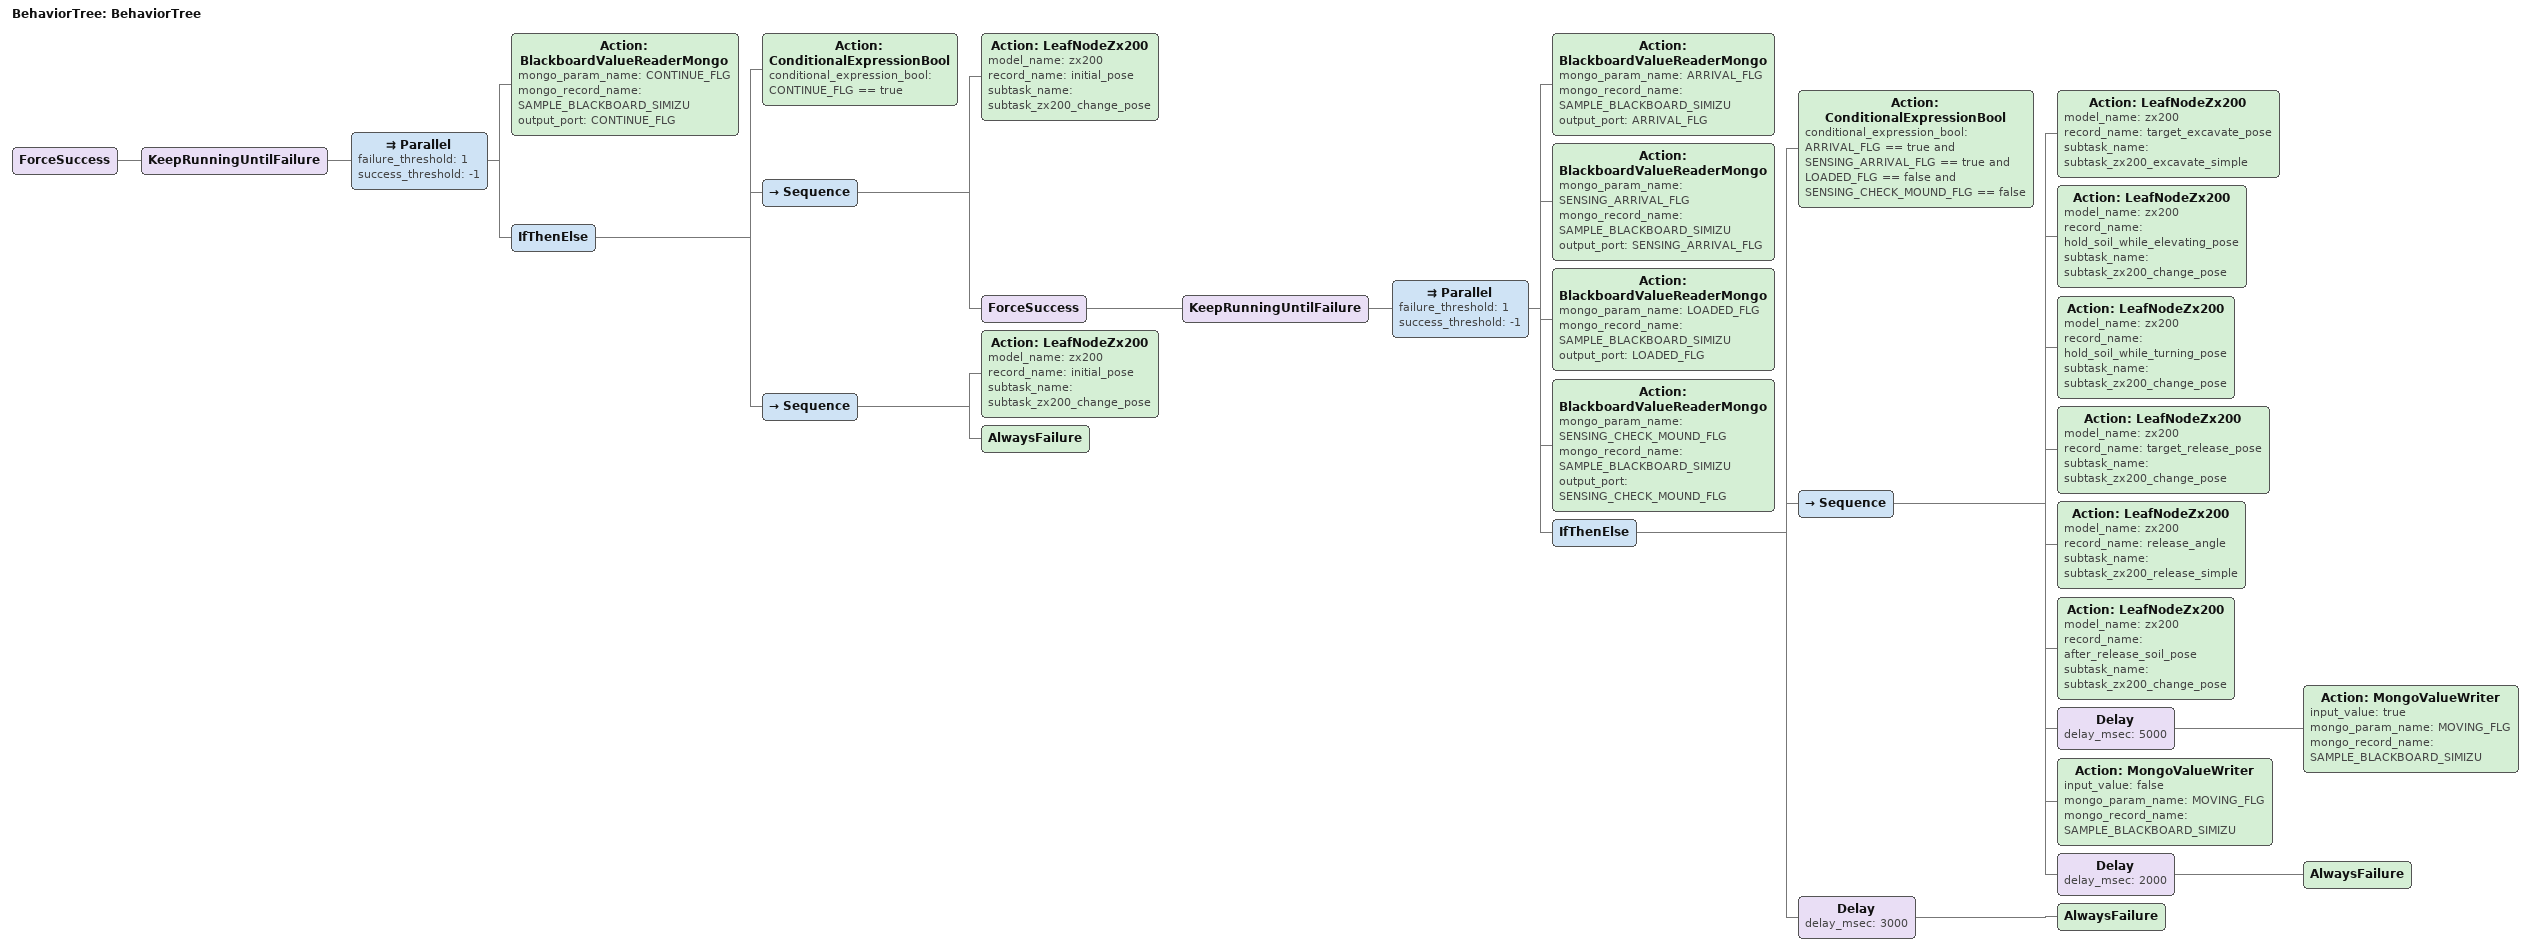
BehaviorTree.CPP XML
<?xml version="1.0"?>
<root main_tree_to_execute="BehaviorTree">
    <BehaviorTree ID="BehaviorTree">
        <ForceSuccess>
            <KeepRunningUntilFailure>
                <Parallel failure_threshold="1" success_threshold="-1">
                    <Action ID="BlackboardValueReaderMongo" mongo_param_name="CONTINUE_FLG" mongo_record_name="SAMPLE_BLACKBOARD_SIMIZU" output_port="CONTINUE_FLG"/>
                    <IfThenElse>
                        <Action ID="ConditionalExpressionBool" conditional_expression_bool="CONTINUE_FLG == true"/>
                        <Sequence>
                            <Action  model_name="zx200" ID="LeafNodeZx200" record_name="initial_pose" subtask_name="subtask_zx200_change_pose"/>
                            <ForceSuccess>
                                <KeepRunningUntilFailure>
                                    <Parallel failure_threshold="1" success_threshold="-1">
                                        <Action ID="BlackboardValueReaderMongo" mongo_param_name="ARRIVAL_FLG" mongo_record_name="SAMPLE_BLACKBOARD_SIMIZU" output_port="ARRIVAL_FLG"/>
                                        <Action ID="BlackboardValueReaderMongo" mongo_param_name="SENSING_ARRIVAL_FLG" mongo_record_name="SAMPLE_BLACKBOARD_SIMIZU" output_port="SENSING_ARRIVAL_FLG"/>
                                        <Action ID="BlackboardValueReaderMongo" mongo_param_name="LOADED_FLG" mongo_record_name="SAMPLE_BLACKBOARD_SIMIZU" output_port="LOADED_FLG"/>
                                        <Action ID="BlackboardValueReaderMongo" mongo_param_name="SENSING_CHECK_MOUND_FLG" mongo_record_name="SAMPLE_BLACKBOARD_SIMIZU" output_port="SENSING_CHECK_MOUND_FLG"/>
                                        <IfThenElse>
                                            <Action ID="ConditionalExpressionBool" conditional_expression_bool="ARRIVAL_FLG == true and SENSING_ARRIVAL_FLG == true and LOADED_FLG == false and SENSING_CHECK_MOUND_FLG == false "/>
                                            <Sequence>
                                                <Action  model_name="zx200" ID="LeafNodeZx200" record_name="target_excavate_pose" subtask_name="subtask_zx200_excavate_simple"/>
                                                <Action  model_name="zx200" ID="LeafNodeZx200" record_name="hold_soil_while_elevating_pose" subtask_name="subtask_zx200_change_pose"/>
                                                <Action  model_name="zx200" ID="LeafNodeZx200" record_name="hold_soil_while_turning_pose" subtask_name="subtask_zx200_change_pose"/>
                                                <Action  model_name="zx200" ID="LeafNodeZx200" record_name="target_release_pose" subtask_name="subtask_zx200_change_pose"/>
                                                <Action  model_name="zx200" ID="LeafNodeZx200" record_name="release_angle" subtask_name="subtask_zx200_release_simple"/>
                                                <Action  model_name="zx200" ID="LeafNodeZx200" record_name="after_release_soil_pose" subtask_name="subtask_zx200_change_pose"/>
                                                <Delay delay_msec="5000">
                                                    <Action ID="MongoValueWriter" input_value="true" mongo_param_name="MOVING_FLG" mongo_record_name="SAMPLE_BLACKBOARD_SIMIZU"/>
                                                </Delay>
                                                <Action ID="MongoValueWriter" input_value="false" mongo_param_name="MOVING_FLG" mongo_record_name="SAMPLE_BLACKBOARD_SIMIZU"/>
                                                <Delay delay_msec="2000">
                                                    <AlwaysFailure/>
                                                </Delay>
                                            </Sequence>
                                            <Delay delay_msec="3000">
                                                <AlwaysFailure/>
                                            </Delay>
                                        </IfThenElse>
                                    </Parallel>
                                </KeepRunningUntilFailure>
                            </ForceSuccess>
                        </Sequence>
                        <Sequence>
                            <Action  model_name="zx200" ID="LeafNodeZx200" record_name="initial_pose" subtask_name="subtask_zx200_change_pose"/>
                            <AlwaysFailure/>
                        </Sequence>
                    </IfThenElse>
                </Parallel>
            </KeepRunningUntilFailure>
        </ForceSuccess>
    </BehaviorTree>
</root>
